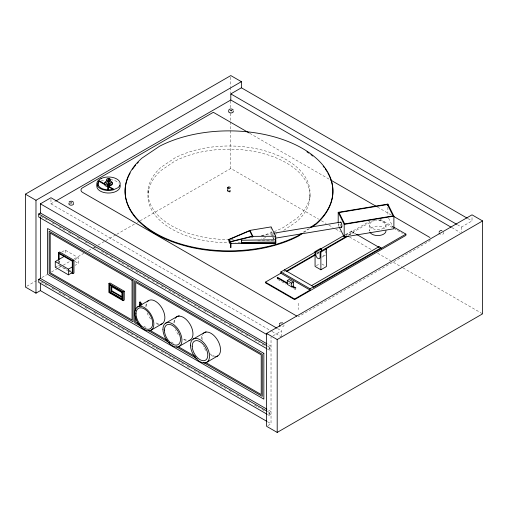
<?xml version="1.0" encoding="UTF-8"?>
<svg xmlns="http://www.w3.org/2000/svg" width="508" height="508" viewBox="0 0 508 508"><rect width="100%" height="100%" fill="white"/><g stroke="black" fill="none" stroke-linecap="round" stroke-linejoin="round"><path stroke-width="0.38" stroke-dasharray="2.54 1.91" d="M430.447 239.903L429.019 241.325L298.183 316.865M283.781 230.346L296.964 221.431A81.039 46.787 0 0 0 281.629 160.376A81.039 46.787 0 0 0 174.777 161.182L161.036 170.472A81.039 46.787 0 0 0 157.709 218.192A81.039 46.787 0 0 0 228.664 242.741M303.232 232.264L308.4 228.771M303.879 232.467L310.337 228.098M50.965 199.257L50.965 203.835L55.08 201.454M61.824 252.07L65.189 250.126L78.353 257.727L78.353 263.417L74.987 265.36M55.27 267.233L59.131 265.011M26.772 286.258L36.392 280.708M41.885 277.533L46.698 274.758M51.505 271.983L57.69 268.408M58.376 268.014L62.497 265.633M63.182 265.24L70.739 260.877M74.174 258.889L83.795 253.34M88.602 250.565L92.723 248.183M93.409 247.783L94.786 246.996M98.222 245.008L105.086 241.046M105.778 240.646L116.078 234.696M116.77 234.302L134.626 223.99M137.376 222.402L139.44 221.215M140.125 220.815L230.803 168.466L318.624 219.164M74.987 259.671L78.353 257.727M345.662 234.531L351.79 230.994L353.809 232.162L353.809 232.797L350.406 234.76M345.662 235.166L369.957 221.139M283.254 272.472L285.318 271.278M316.922 253.035L319.665 251.447M348.52 234.791L373.253 220.51M317.055 253.384L319.094 252.203M349.047 234.912L353.809 232.162M317.055 254.019L319.094 252.838M321.913 257.181L324.974 255.416M316.293 265.703L319.964 263.582M288.468 283.661L289.109 283.293L291.001 284.385M295.885 289.217L295.332 289.535L292.925 288.144M273.012 335.845L281.603 330.886L281.603 336.226M457.327 224.676L461.442 227.057L472.021 220.948L472.021 216.37M267.316 345.916L269.373 347.11L271.024 346.151L267.595 344.17M267.316 348.971L269.373 350.164L271.024 349.206L267.595 347.224M267.316 411.321L269.373 412.515L271.024 411.556L267.595 409.575M267.316 414.376L269.373 415.563L271.024 414.611L267.595 412.629M267.875 425.59L271.024 423.774L271.024 336.995M261.696 235.553L271.088 233.998L272.415 236.671M338.201 223.361L338.201 224.936L341.306 224.428M257.797 240.862L274.949 240.779M467.906 218.573L472.021 220.948M451.834 227.616L460.07 232.372M249.739 133.325L329.419 179.324M377.501 207.086L391.243 215.017M380.086 219.215L392.989 226.663M378.727 219.704L392.989 227.933M393.668 228.327L402.495 233.426M356.533 234.366L351.79 231.629L351.79 230.994M321.367 220.751L326.174 223.52M328.917 225.108L333.032 227.482M335.775 229.07L340.576 231.839M345.383 234.613L346.754 235.407M349.498 236.988L371.456 249.663M377.628 253.232L390.665 260.756M393.408 262.344L402.33 267.487M403.015 267.887L482.6 313.836M321.869 263.976L325.742 266.211M277.825 279.425L285.896 284.086M277.482 328.505L281.603 330.886M50.965 203.835L271.31 331.051M271.996 331.445L281.603 336.995M41.072 216.446L47.25 220.015M52.057 222.783L56.172 225.165M58.922 226.752L65.1 230.315M68.529 232.296L72.65 234.677M77.451 237.452L81.572 239.827M85.001 241.808L89.122 244.189M93.929 246.958L98.044 249.339M101.479 251.32L107.658 254.889M110.401 256.47L114.522 258.851M117.951 260.833L124.13 264.395M126.873 265.982L133.052 269.551M135.801 271.132L140.602 273.907M143.351 275.495L149.53 279.063M152.273 280.645L158.452 284.213M161.195 285.801L166.002 288.569M168.745 290.157L174.923 293.726M177.673 295.307L183.852 298.875M187.281 300.857L191.402 303.238M194.145 304.819L200.323 308.388M203.752 310.369L207.874 312.75M212.681 315.519L216.795 317.9M220.231 319.881L225.723 323.05M229.152 325.031L233.274 327.412M236.703 329.394L242.881 332.956M245.631 334.543L249.746 336.925M254.552 339.693L259.353 342.468M262.103 344.056L264.846 345.643M75.063 261.518L78.353 263.417M69.202 270.224L71.247 271.405M59.785 265.392L68.345 270.326M68.999 270.707L70.974 271.85M58.547 265.347L67.418 270.466M68.097 270.859L70.828 272.434M143.834 326.161L147.263 328.143M171.26 341.998L174.003 343.579M41.072 281.851L47.25 285.413M52.057 288.188L56.172 290.57M58.922 292.151L65.1 295.719M68.529 297.701L72.65 300.082M77.451 302.851L81.572 305.232M85.001 307.213L89.122 309.588M93.929 312.363L98.044 314.744M101.479 316.725L107.658 320.294M110.401 321.875L114.522 324.256M117.951 326.238L124.13 329.8M126.873 331.387L133.052 334.956M135.801 336.537L140.602 339.312M143.351 340.9L149.53 344.468M152.273 346.05L158.452 349.618M161.195 351.206L166.002 353.974M168.745 355.562L174.923 359.131M177.673 360.712L183.852 364.28M187.281 366.262L191.402 368.643M194.145 370.224L200.323 373.793M203.752 375.774L207.874 378.149M212.681 380.924L216.795 383.305M220.231 385.286L225.723 388.455M229.152 390.436L233.274 392.817M236.703 394.799L242.881 398.361M245.631 399.948L249.746 402.323M254.552 405.098L259.353 407.873M262.103 409.461L264.846 411.042M267.595 421.792L271.024 423.774M388.595 218.135L393.179 227.355M338.201 224.936L338.906 226.358M272.745 237.338L274.072 240.005M461.442 227.057L461.442 232.397M387.89 207.245L387.89 215.925M385.997 224.86L385.997 229.292M369.576 224.968L369.576 230.886A8.211 4.743 0 0 1 375.564 226.263A8.211 4.743 0 0 1 384.848 228.41M325.596 250.546L325.596 254.051A2.985 1.721 60 0 1 324.288 255.549A2.985 1.721 60 0 1 321.989 253.695M309.924 195.218L309.924 198.399M298.183 303.238L298.183 309.601M271.088 226.898L271.088 233.998M269.373 347.11L269.373 350.164M269.373 412.515L269.373 415.563M230.803 77.153L230.803 86.595M230.803 87.382L230.803 92.894M230.803 100.768L230.803 107.848M230.803 113.36L230.803 121.234M230.803 122.022L230.803 129.889M230.803 130.677L230.803 168.466M148.076 190.322L148.076 193.504M65.189 250.126L65.189 253.683M59.652 261.175L59.652 262.585M59.131 260.744L59.131 262.877M58.547 261.106L58.547 263.931M213.474 356.324A13.443 7.76 60 0 1 211.017 355.276M205.842 350.52A13.443 7.76 60 0 1 203.321 346.316M201.511 338.817A13.443 7.76 60 0 1 201.835 336.163M185.928 340.417A13.443 7.76 60 0 1 183.464 339.376M178.289 334.62A13.443 7.76 60 0 1 175.495 329.768M173.958 322.91A13.443 7.76 60 0 1 175.235 318.16M228.746 190.163A1.232 0.711 0 0 1 229.381 190.189M159.385 324.441A13.443 7.76 60 0 1 155.365 323.151M150.616 318.935A13.443 7.76 60 0 1 147.136 312.909M145.859 306.686A13.443 7.76 60 0 1 147.136 301.936M283.883 324.923A2.337 1.353 0 0 1 283.413 326.244L282.956 326.473A2.337 1.353 0 0 1 280.619 326.555M274.104 237.471A2.578 0.578 80.6 0 1 273.526 238.22L273.342 237.877A2.578 0.578 80.6 0 1 273.158 237.401M272.758 235.509A2.578 0.578 80.6 0 1 273.088 233.363M101.124 181.045A11.69 6.75 0 0 1 105.156 179.819M110.452 179.635A11.69 6.75 0 0 1 118.707 183.007M443.395 232.353A2.337 1.353 0 0 1 443.198 233.998L442.735 234.226A2.337 1.353 0 0 1 440.404 234.309M215.583 356.254A13.443 7.76 60 0 1 209.106 353.168M202.14 339.979A13.443 7.76 60 0 1 202.952 334.372M375.564 220.351A8.211 4.743 0 0 0 369.881 226.193L370.726 227.336A8.211 4.743 0 0 0 381.019 229.273A8.211 4.743 0 0 0 385.693 223.634L384.848 222.491A8.211 4.743 0 0 0 376.263 220.256M277.076 233.617A81.039 46.787 0 0 1 275.634 234.22M274.904 234.512A81.039 46.787 0 0 1 271.932 235.636M265.792 237.636A81.039 46.787 0 0 1 261.385 238.843M240.462 242.272A81.039 46.787 0 0 1 235.756 242.576M261.385 235.661A81.039 46.787 0 0 0 283.229 227.54L296.964 218.249A81.039 46.787 0 0 0 281.629 157.194A81.039 46.787 0 0 0 174.777 158.007L161.036 167.291A81.039 46.787 0 0 0 157.518 214.814A81.039 46.787 0 0 0 227.882 239.554M252.94 237.471A81.039 46.787 0 0 1 251.371 237.738M233.388 239.49A81.039 46.787 0 0 1 231.026 239.541M340.963 226.174A2.578 0.578 80.6 0 1 340.557 224.288M186.474 340.1A13.443 7.76 60 0 1 182.778 338.245M174.511 322.593A13.443 7.76 60 0 1 175.406 318.465M158.375 323.875A13.443 7.76 60 0 1 154.673 322.021M146.412 306.368A13.443 7.76 60 0 1 146.736 303.714"/><path stroke-width="0.76" d="M231.019 242.748L230.81 247.694L230.594 242.754M228.644 110.395C229.064 108.541 232.15 108.553 233.191 109.887M439.115 231.908L440.157 230.702L441.916 230.505M109.188 183.026L108.375 189.433L107.385 189.389L108.287 178.587L109.277 178.632L109.277 179.165M108.02 181.21L108.287 178.587M108.375 189.433L109.277 178.632M104.731 183.159L104.731 184.956A3.899 2.248 0 0 0 107.48 186.55M279.375 323.806L280.378 322.948L282.708 322.872M106.502 182.442L106.274 183.445A2.292 1.327 0 0 0 107.899 184.385M104.642 183.94L99.295 180.854L98.628 181.566A10.56 6.096 0 0 0 101.238 188.17A10.56 6.096 0 0 0 112.801 189.306L113.506 189.059L108.147 185.966M99.295 180.854L98.628 182.201A10.56 6.096 0 0 0 98.063 185.337M69.101 201.962C70.269 200.882 72.866 200.844 73.527 202.482M105.118 182.613L105.537 182.296M301.473 233.458L298.533 235.445A103.911 59.988 0 0 1 161.519 236.48A103.911 59.988 0 0 1 141.853 158.191L159.474 146.285A103.911 59.988 0 0 1 296.481 145.244A103.911 59.988 0 0 1 316.147 223.533L310.337 227.463M302.647 233.299L298.533 236.08A103.911 59.988 0 0 1 172.409 241.814A103.911 59.988 0 0 1 130.175 172.961M311.626 227.228L316.147 224.174A103.911 59.988 0 0 0 330.638 179.026M266.91 421.392L40.386 290.614L35.979 293.16L25.4 287.052L25.4 194.164L230.803 75.578L241.383 81.68L241.383 87.789L467.214 218.173M25.4 194.164L35.979 200.273L241.383 81.68M266.91 343.776L40.386 212.998L40.386 203.835L50.965 197.726L276.796 328.111M451.148 227.216L230.803 100.006L230.803 93.897L241.383 87.789M55.772 201.06L230.803 100.006M266.624 348.577L38.735 217.005L38.735 213.951L40.386 212.998M58.547 260.394L58.547 252.622L59.652 251.987L73.978 260.255L73.978 272.98L72.873 273.615L71.507 272.828M59.131 259.315L59.131 253.625L72.295 261.226L72.295 272.612L68.434 274.834L55.27 267.233L55.27 261.544L64.516 256.21M266.624 413.982L38.735 282.41L38.735 279.356L40.386 278.397L266.91 409.181M58.547 252.622L72.873 260.89L73.978 260.255M55.27 261.544L68.434 269.145L72.295 266.916M108.871 283.616L109.969 282.975L124.244 291.217L124.244 300.063L123.139 300.698L108.871 292.456L108.871 283.616L123.139 291.852L124.244 291.217M109.391 284.518L122.618 292.157L122.618 299.79L109.391 292.157L109.391 284.518L109.944 284.201L109.944 291.84L122.504 299.091M109.391 292.157L109.944 291.84M111.214 291.103L111.766 290.786L122.447 296.951L121.895 297.269L111.214 291.103L111.214 286.404L121.895 292.57L122.447 292.252M139.713 305.886L139.713 302.165L140.272 301.841L141.865 304.292M137.624 306.896L148.647 300.533M151.067 330.175L162.084 323.818M165.722 323.12L176.746 316.757M325.596 248.444L326.39 248.907L326.39 266.586L320.878 269.767L315.068 266.414L315.068 251.587L320.573 248.406L321.374 248.863L321.374 250.927M380.994 248.488L380.994 247.853L310.071 288.798L310.071 290.074L280.867 273.209L280.867 271.939L316.395 251.428M320.478 249.072L344.303 235.318M315.068 251.587L315.862 252.044L321.374 248.863M393.668 227.057L405.892 234.112L405.892 235.388L294.596 299.644L265.392 282.785L265.392 282.15L280.867 273.209M315.011 254.559L286.423 271.069L286.423 271.704L315.011 255.194M315.862 252.044L315.862 254.794A2.985 1.721 60 0 0 317.976 258.451A2.985 1.721 60 0 0 320.084 257.232L320.084 251.625L346.323 236.48M325.901 248.907L348.367 235.941M320.084 251.625L320.878 252.082L326.39 248.907M287.122 282.886L277.705 277.451L277.152 277.768L287.242 283.591M292.875 286.207L295.885 287.947L295.332 288.265L292.322 286.525L291.681 286.899L287.274 284.353L287.274 280.537L289.109 279.476L293.516 282.023L293.516 285.839L292.875 286.207L292.875 287.484M179.165 346.399L190.183 340.036M193.275 339.026L204.292 332.664M287.274 280.537L291.681 283.083L293.516 282.023M311.582 285.591L378.974 246.685L380.994 247.853M405.892 234.112L313.601 287.395L313.601 286.76L284.404 269.9M265.392 282.15L294.596 299.009L310.071 290.074M206.718 362.306L217.735 355.943M266.617 333.432L472.021 214.84L482.6 220.948L482.6 313.836L277.197 432.422L266.617 426.32L266.617 333.432L277.197 339.535L482.6 220.948M228.829 239.42L249.961 230.397L271.088 226.898L275.723 236.239L275.723 243.338L230.105 243.561L228.829 240.995L228.829 239.42L230.105 241.986L230.105 243.561M230.105 241.986L252.914 236.353L275.723 236.239M338.201 222.574L338.201 212.319L387.89 204.089L393.884 216.154L393.884 228.778L344.189 237.001L339.255 227.07M273.71 233.223L340.735 222.129M338.201 212.319L344.189 224.384L393.884 216.154M275.419 238.157L341.662 227.19M108.49 185.356L111.246 184.696A3.899 2.248 0 0 0 110.439 181.159M108.49 185.992L111.246 185.331A3.899 2.248 0 0 0 111.246 182.15M241.427 240.24L275.723 239.789L275.761 243.008L241.459 243.173L241.427 240.24L241.427 240.944M275.761 242.018L241.459 242.468L241.459 243.173M107.385 185.674L108.375 185.712M108.49 181.248L107.899 181.204A2.292 1.327 0 0 1 106.274 180.264L106.871 178.987A2.292 1.327 0 0 1 110.115 178.987A2.292 1.327 0 0 1 110.115 180.861C108.141 180.556 108.141 185.674 110.115 184.042A2.292 1.327 0 0 0 110.477 182.442M107.906 185.312L107.48 185.274A3.899 2.248 0 0 1 104.731 183.686L104.731 182.524L105.734 181.515A3.899 2.248 0 0 1 106.547 181.159M230.803 93.897L456.641 224.282M249.053 132.925L213.335 112.306L82.499 187.839C80.474 188.671 80.474 191.503 82.499 192.341L296.812 316.071M330.797 180.118L376.815 206.686M393.3 216.205L429.895 237.484M356.533 234.366L378.974 247.32L378.974 246.685M280.867 271.939L310.071 288.798M99.295 181.489L104.642 184.575M108.147 186.601L112.833 189.306M40.386 203.835L266.91 334.613M38.735 213.951L266.624 345.523M139.167 324.104L135.744 322.123L135.744 316.675M150.139 330.441L167.284 340.335M178.251 346.672L195.396 356.565M205.676 362.502L261.214 394.57L261.214 354.87L135.744 282.429L135.744 310.452M141.554 326.688L134.696 322.732L134.696 280.613L262.261 354.267L262.261 396.38L203.283 362.325M148.412 330.651L169.672 342.925M176.53 346.881L197.104 358.762M38.735 279.356L266.624 410.928M369.9 232.137L370.726 233.248A8.211 4.743 0 0 0 380.009 235.394A8.211 4.743 0 0 0 385.997 230.772M141.7 305.194L139.713 302.165M140.741 304.876L140.094 303.816L140.094 305.251M341.205 226.771L341.332 226.993A2.578 0.578 80.6 0 0 341.903 225.971A2.578 0.578 80.6 0 0 341.249 222.669L341.065 222.326A2.578 0.578 80.6 0 0 340.608 222.294M249.961 230.397L252.914 236.353M230.378 110.312C230.676 111.303 232.073 109.722 231.578 110.947M387.89 204.089L387.89 205.67M344.189 224.384L344.189 237.001M320.878 252.082L320.878 269.767M294.596 299.009L294.596 299.644M291.681 283.083L291.681 286.899M277.705 277.451L277.705 278.721M277.197 339.535L277.197 432.422M229.826 191.395L229.826 192.03M227.768 187.643L227.768 190.824M140.653 304.209L140.653 305.651M123.139 291.852L123.139 300.698M121.895 292.57L121.895 297.269M111.766 286.087L111.766 290.786M109.277 180.442L109.277 181.712M72.873 260.89L72.873 273.615M71.793 203.2C72.403 202.571 69.983 202.571 70.593 203.2M68.434 269.145L68.434 274.834M40.386 216.84L40.386 278.397M40.386 282.981L40.386 290.614M35.979 200.273L35.979 293.16M203.225 333.515A13.443 7.76 60 0 1 218.021 340.931A13.443 7.76 60 0 1 215.767 356.553M229.921 190.386A1.232 0.711 0 0 1 229.26 191.56A1.232 0.711 0 0 1 227.825 190.646M175.235 318.16A13.443 7.76 60 0 1 189.884 324.015A13.443 7.76 60 0 1 188.912 340.538M147.58 301.384A13.443 7.76 60 0 1 162.084 308.293A13.443 7.76 60 0 1 160.814 324.314M280.118 326.358A2.337 1.353 0 0 1 279.571 324.745M120.034 185.217A11.69 6.75 0 0 1 107.798 193.021A11.69 6.75 0 0 1 97.25 184.436M73.412 203.41A2.337 1.353 0 0 1 72.942 204.73L72.485 204.959A2.337 1.353 0 0 1 69.431 204.718A2.337 1.353 0 0 1 69.444 202.94M439.496 233.845A2.337 1.353 0 0 1 439.16 232.829M232.924 110.839A2.337 1.353 0 0 1 232.727 112.478L232.264 112.713A2.337 1.353 0 0 1 229.425 112.592A2.337 1.353 0 0 1 228.886 110.979M204.845 332.346A13.443 7.76 60 0 1 206.115 331.851M132.48 169.285A103.911 59.988 0 0 1 135.712 165.081M137.268 163.322A103.911 59.988 0 0 1 138.354 162.173M306.908 151.803A103.911 59.988 0 0 1 308.94 153.175M310.909 154.584A103.911 59.988 0 0 1 312.807 156.032M323.196 166.173A103.911 59.988 0 0 1 324.212 167.475M325.177 168.789A103.911 59.988 0 0 1 326.949 171.475M327.749 172.834A103.911 59.988 0 0 1 330.378 178.333M177.298 316.44A13.443 7.76 60 0 1 179.267 315.83M228.175 187.154L227.965 187.293A1.232 0.711 0 0 0 228.829 188.385A1.232 0.711 0 0 0 230.181 187.471A1.232 0.711 0 0 0 228.175 187.154M101.124 178.505L99.028 179.781A11.69 6.75 0 0 0 99.422 187.998A11.69 6.75 0 0 0 113.265 189.903L117.958 187.7A11.69 6.75 0 0 0 116.523 178.841A11.69 6.75 0 0 0 101.124 178.505M249.663 230.829L229.375 239.49L230.429 241.611L252.33 236.201L249.663 230.829M387.439 204.559L339.014 212.579L344.646 223.914L393.065 215.894L387.439 204.559M263.843 353.352L47.568 228.492L47.568 274.25L263.843 399.117L263.843 353.352M133.115 279.705L49.149 231.229L49.149 273.342L133.115 321.818L133.115 279.705M132.067 280.308L50.197 233.039L50.197 272.739L132.067 320.008L132.067 280.308M162.941 329.273A13.443 7.76 60 0 0 177.197 347.008A13.443 7.76 60 0 0 177.197 328.003A13.443 7.76 60 0 0 162.941 329.273M192.208 346.17A11.017 6.356 60 0 0 203.886 360.705A11.017 6.356 60 0 0 203.886 345.123A11.017 6.356 60 0 0 192.208 346.17M190.487 345.18A13.443 7.76 60 0 0 204.749 362.915A13.443 7.76 60 0 0 204.749 343.903A13.443 7.76 60 0 0 190.487 345.18M164.395 330.111A11.379 6.572 60 0 0 176.466 345.135A11.379 6.572 60 0 0 176.466 329.038A11.379 6.572 60 0 0 164.395 330.111M134.842 313.049A13.443 7.76 60 0 0 149.098 330.784A13.443 7.76 60 0 0 149.098 311.779A13.443 7.76 60 0 0 134.842 313.049M136.011 313.722A11.786 6.807 60 0 0 148.514 329.279A11.786 6.807 60 0 0 148.514 312.611A11.786 6.807 60 0 0 136.011 313.722"/></g></svg>
